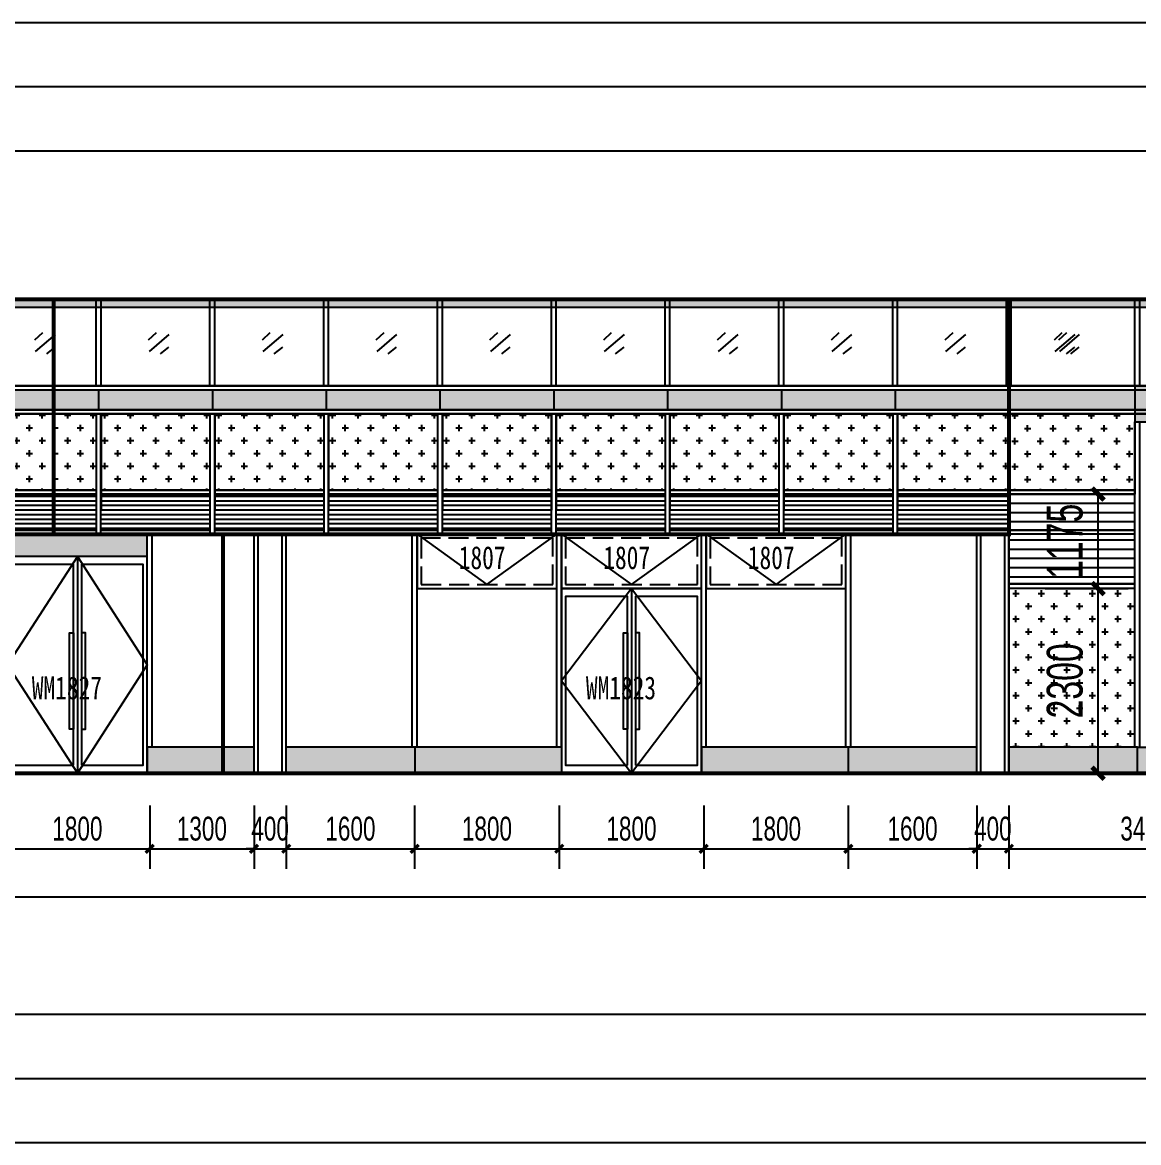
# Model space of a CAD drawing. Extents: x -483182 to 812890, y -390528 to -214858.
# Drawn here: x -304473 to -290573, y -338442 to -324492 of the extents above; entities that cross this region are included whole.
import ezdxf

# ---------------------------------------------------------------- set-up
doc = ezdxf.new("R2010")
doc.units = 0
doc.header["$LTSCALE"] = 1000
doc.header["$MEASUREMENT"] = 0
doc.linetypes.add('DASH', pattern=[0.35, 0.25, -0.1])
for name, color, linetype in [('01-标注_尺寸', 124, 'Continuous'), ('05-填充_156', 156, 'Continuous'), ('05-填充_168', 168, 'Continuous'), ('05-填充_18', 18, 'Continuous'), ('A-0-图名图例', 2, 'Continuous'), ('A-C_窗', 140, 'Continuous'), ('A-C_门', 150, 'Continuous'), ('A-E_栏杆', 232, 'Continuous'), ('D-铝板', 181, 'Continuous'), ('E-立面轮廓', 241, 'Continuous'), ('外墙百叶', 162, 'Continuous')]:
    doc.layers.add(name, color=color, linetype=linetype)
doc.layers.add('04-不打印_辅助线', color=165, linetype='Continuous', plot=False)
doc.styles.add('_TCH_AXIS', font='STXIHEI_0.TTF', dxfattribs={"width": 0.75})
doc.styles.add('_TCH_DIM_T3', font='ros.shx', dxfattribs={"width": 0.705882, "bigfont": 'jd.shx'})
doc.styles.get("Standard").update_dxf_attribs({"font": 'STXIHEI_0.TTF', "width": 0.75})
doc.dimstyles.new('_TCH_ARCH&&100', dxfattribs={"dimtxt": 297.5, "dimasz": 100, "dimexe": 250, "dimexo": 300, "dimgap": 100, "dimtad": 1, "dimdec": 0, "dimzin": 0, "dimdsep": 46, "dimtxsty": '_TCH_DIM_T3', "dimblk": 'ARCHTICK', "dimcen": 0.09, "dimclrt": 7, "dimazin": 2, "dimtfac": 1, "dimtdec": 0, "dimtix": 1, "dimtmove": 2, "dimatfit": 3, "dimfxl": 0, "dimtolj": 1, "dimtzin": 0, "dimarcsym": 0})
doc.dimstyles.new('_TCH_ARCH&&150', dxfattribs={"dimtxt": 446.25, "dimasz": 150, "dimexe": 375, "dimexo": 450, "dimgap": 189.375, "dimtad": 1, "dimdec": 0, "dimzin": 0, "dimdsep": 46, "dimtxsty": '_TCH_DIM_T3', "dimblk": 'ARCHTICK', "dimcen": 0.09, "dimclrt": 7, "dimazin": 2, "dimtfac": 1, "dimtdec": 0, "dimtix": 1, "dimtmove": 2, "dimatfit": 3, "dimfxl": 0, "dimtolj": 1, "dimtzin": 0, "dimarcsym": 0})
pattern_1 = [(0, (-282688, 316229.43), (0, 114.3), [])]

# ---------------------------------------------------------------- blocks, each defined once
blk = doc.blocks.new('wm1827')
for points in [[(-1735, 0), (5, 0), (5, 2700), (-1735, 2700)], [(-915, 100), (-915, 2600), (-1685, 2600), (-1685, 100)], [(-815, 100), (-45, 100), (-45, 2600), (-815, 2600)], [(-915, 550), (-965, 550), (-965, 1750), (-915, 1750)], [(-815, 550), (-765, 550), (-765, 1750), (-815, 1750)]]:
    blk.add_lwpolyline(points, close=True)
for points in [[(-865, 2700), (-1735, 1350), (-865, 0)], [(-865, 2700), (-865, 0)], [(-865, 2700), (5, 1350), (-865, 0)]]:
    blk.add_lwpolyline(points)
at = {"layer": '04-不打印_辅助线', "style": '_TCH_AXIS', "width": 0.75}
blk.add_text('WM1827', height=285.4, dxfattribs=at).set_placement((-1433, 920))
blk = doc.blocks.new('65s6dfd8')
at = {"layer": '05-填充_156'}
h = blk.add_hatch(dxfattribs=at)
h.set_pattern_fill('CROSS', color=136, scale=100)
h.set_pattern_definition([(0, (-31283, 313554.43), (158.75, 158.75), [79.375, -238.125]), (90, (-31243.32, 313514.74), (-158.75, 158.75), [79.375, -238.125])])
h.paths.add_polyline_path([(0, 1500), (1704, 1500), (1704, 550), (0, 550)])
h = blk.add_hatch(dxfattribs=at)
h.set_pattern_fill('CROSS', color=136, scale=100)
h.set_pattern_definition([(0, (-29549, 313554.43), (158.75, 158.75), [79.375, -238.125]), (90, (-29509.32, 313514.74), (-158.75, 158.75), [79.375, -238.125])])
h.paths.add_polyline_path([(1764, 1500), (3438, 1500), (3438, 550), (1764, 550)])
h = blk.add_hatch(dxfattribs=at)
h.set_pattern_fill('CROSS', color=136, scale=100)
h.set_pattern_definition([(0, (-27815, 313554.43), (158.75, 158.75), [79.375, -238.125]), (90, (-27775.32, 313514.74), (-158.75, 158.75), [79.375, -238.125])])
h.paths.add_polyline_path([(3498, 1500), (5172, 1500), (5172, 550), (3498, 550)])
h = blk.add_hatch(dxfattribs=at)
h.set_pattern_fill('CROSS', color=136, scale=100)
h.set_pattern_definition([(0, (-26453.65, 313554.43), (158.75, 158.75), [79.375, -238.125]), (90, (-26413.96, 313514.74), (-158.75, 158.75), [79.375, -238.125])])
h.paths.add_polyline_path([(5232, 1500), (6533, 1500), (6533, 550), (5232, 550)])
h = blk.add_hatch(dxfattribs=at)
h.set_pattern_fill('CROSS', color=136, scale=100)
h.set_pattern_definition([(0, (-25036.65, 313554.43), (158.75, 158.75), [79.375, -238.125]), (90, (-24996.96, 313514.74), (-158.75, 158.75), [79.375, -238.125])])
h.paths.add_polyline_path([(6593, 1500), (7950, 1500), (7950, 550), (6593, 550)])
h = blk.add_hatch(dxfattribs=at)
h.set_pattern_fill('CROSS', color=136, scale=100)
h.set_pattern_definition([(0, (-23619.65, 313554.43), (158.75, 158.75), [79.375, -238.125]), (90, (-23579.96, 313514.74), (-158.75, 158.75), [79.375, -238.125])])
h.paths.add_polyline_path([(8010, 1500), (9367, 1500), (9367, 550), (8010, 550)])
h = blk.add_hatch(dxfattribs=at)
h.set_pattern_fill('CROSS', color=136, scale=100)
h.set_pattern_definition([(0, (-22202.65, 313554.43), (158.75, 158.75), [79.375, -238.125]), (90, (-22162.96, 313514.74), (-158.75, 158.75), [79.375, -238.125])])
h.paths.add_polyline_path([(9427, 1500), (10784, 1500), (10784, 550), (9427, 550)])
h = blk.add_hatch(dxfattribs=at)
h.set_pattern_fill('CROSS', color=136, scale=100)
h.set_pattern_definition([(0, (-20785.65, 313554.43), (158.75, 158.75), [79.375, -238.125]), (90, (-20745.96, 313514.74), (-158.75, 158.75), [79.375, -238.125])])
h.paths.add_polyline_path([(10844, 1500), (12201, 1500), (12201, 550), (10844, 550)])
h = blk.add_hatch(dxfattribs=at)
h.set_pattern_fill('CROSS', color=136, scale=100)
h.set_pattern_definition([(0, (-19368.65, 313554.43), (158.75, 158.75), [79.375, -238.125]), (90, (-19328.96, 313514.74), (-158.75, 158.75), [79.375, -238.125])])
h.paths.add_polyline_path([(12261, 1500), (13618, 1500), (13618, 550), (12261, 550)])
h = blk.add_hatch(dxfattribs=at)
h.set_pattern_fill('CROSS', color=136, scale=100)
h.set_pattern_definition([(0, (-17951.65, 313554.43), (158.75, 158.75), [79.375, -238.125]), (90, (-17911.96, 313514.74), (-158.75, 158.75), [79.375, -238.125])])
h.paths.add_polyline_path([(13678, 1500), (15035, 1500), (15035, 550), (13678, 550)])
h = blk.add_hatch(dxfattribs=at)
h.set_pattern_fill('CROSS', color=136, scale=100)
h.set_pattern_definition([(0, (-16534.65, 313554.43), (158.75, 158.75), [79.375, -238.125]), (90, (-16494.96, 313514.74), (-158.75, 158.75), [79.375, -238.125])])
h.paths.add_polyline_path([(15095, 1500), (16452, 1500), (16452, 550), (15095, 550)])
h = blk.add_hatch(dxfattribs=at)
h.set_pattern_fill('CROSS', color=136, scale=100)
h.set_pattern_definition([(0, (-15087.65, 313554.43), (158.75, 158.75), [79.375, -238.125]), (90, (-15047.96, 313514.74), (-158.75, 158.75), [79.375, -238.125])])
h.paths.add_polyline_path([(16512, 1500), (17899, 1500), (17899, 550), (16512, 550)])
h = blk.add_hatch(dxfattribs=at)
h.set_pattern_fill('LINE', color=256, scale=60)
h.set_pattern_definition([(0, (1220, 50), (0, 57.15), [])])
h.paths.add_polyline_path([(0, 500), (1704, 500), (1704, 50), (0, 50)])
h = blk.add_hatch(dxfattribs=at)
h.set_pattern_fill('LINE', color=256, scale=60)
h.set_pattern_definition([(0, (2954, 50), (0, 57.15), [])])
h.paths.add_polyline_path([(1764, 500), (3438, 500), (3438, 50), (1764, 50)])
h = blk.add_hatch(dxfattribs=at)
h.set_pattern_fill('LINE', color=256, scale=60)
h.set_pattern_definition([(0, (4688, 50), (0, 57.15), [])])
h.paths.add_polyline_path([(3498, 500), (5172, 500), (5172, 50), (3498, 50)])
h = blk.add_hatch(dxfattribs=at)
h.set_pattern_fill('LINE', color=256, scale=60)
h.set_pattern_definition([(0, (6049.354, 50), (0, 57.15), [])])
h.paths.add_polyline_path([(5232, 500), (6533, 500), (6533, 50), (5232, 50)])
h = blk.add_hatch(dxfattribs=at)
h.set_pattern_fill('LINE', color=256, scale=60)
h.set_pattern_definition([(0, (7466.354, 50), (0, 57.15), [])])
h.paths.add_polyline_path([(6593, 500), (7950, 500), (7950, 50), (6593, 50)])
h = blk.add_hatch(dxfattribs=at)
h.set_pattern_fill('LINE', color=256, scale=60)
h.set_pattern_definition([(0, (8883.354, 50), (0, 57.15), [])])
h.paths.add_polyline_path([(8010, 500), (9367, 500), (9367, 50), (8010, 50)])
h = blk.add_hatch(dxfattribs=at)
h.set_pattern_fill('LINE', color=256, scale=60)
h.set_pattern_definition([(0, (10300.354, 50), (0, 57.15), [])])
h.paths.add_polyline_path([(9427, 500), (10784, 500), (10784, 50), (9427, 50)])
h = blk.add_hatch(dxfattribs=at)
h.set_pattern_fill('LINE', color=256, scale=60)
h.set_pattern_definition([(0, (11717.354, 50), (0, 57.15), [])])
h.paths.add_polyline_path([(10844, 500), (12201, 500), (12201, 50), (10844, 50)])
h = blk.add_hatch(dxfattribs=at)
h.set_pattern_fill('LINE', color=256, scale=60)
h.set_pattern_definition([(0, (13134.354, 50), (0, 57.15), [])])
h.paths.add_polyline_path([(12261, 500), (13618, 500), (13618, 50), (12261, 50)])
h = blk.add_hatch(dxfattribs=at)
h.set_pattern_fill('LINE', color=256, scale=60)
h.set_pattern_definition([(0, (14551.354, 50), (0, 57.15), [])])
h.paths.add_polyline_path([(13678, 500), (15035, 500), (15035, 50), (13678, 50)])
h = blk.add_hatch(dxfattribs=at)
h.set_pattern_fill('LINE', color=256, scale=60)
h.set_pattern_definition([(0, (15968.354, 50), (0, 57.15), [])])
h.paths.add_polyline_path([(15095, 500), (16452, 500), (16452, 50), (15095, 50)])
h = blk.add_hatch(dxfattribs=at)
h.set_pattern_fill('LINE', color=256, scale=60)
h.set_pattern_definition([(0, (17415.354, 50), (0, 57.15), [])])
h.paths.add_polyline_path([(16512, 500), (17899, 500), (17899, 50), (16512, 50)])
for points in [[(0, 1500), (1704, 1500), (1704, 550), (0, 550)], [(1764, 1500), (3438, 1500), (3438, 550), (1764, 550)], [(3498, 1500), (5172, 1500), (5172, 550), (3498, 550)], [(5232, 1500), (6533, 1500), (6533, 550), (5232, 550)], [(6593, 1500), (7950, 1500), (7950, 550), (6593, 550)], [(8010, 1500), (9367, 1500), (9367, 550), (8010, 550)], [(9427, 1500), (10784, 1500), (10784, 550), (9427, 550)], [(10844, 1500), (12201, 1500), (12201, 550), (10844, 550)], [(12261, 1500), (13618, 1500), (13618, 550), (12261, 550)], [(13678, 1500), (15035, 1500), (15035, 550), (13678, 550)], [(15095, 1500), (16452, 1500), (16452, 550), (15095, 550)], [(16512, 1500), (17899, 1500), (17899, 550), (16512, 550)], [(1704, 500), (0, 500), (0, 550), (1704, 550)], [(0, 500), (1704, 500), (1704, 50), (0, 50)], [(3438, 500), (1764, 500), (1764, 550), (3438, 550)], [(1764, 500), (3438, 500), (3438, 50), (1764, 50)], [(5172, 500), (3498, 500), (3498, 550), (5172, 550)], [(3498, 500), (5172, 500), (5172, 50), (3498, 50)], [(6533, 500), (5232, 500), (5232, 550), (6533, 550)], [(5232, 500), (6533, 500), (6533, 50), (5232, 50)], [(7950, 500), (6593, 500), (6593, 550), (7950, 550)], [(6593, 500), (7950, 500), (7950, 50), (6593, 50)], [(9367, 500), (8010, 500), (8010, 550), (9367, 550)], [(8010, 500), (9367, 500), (9367, 50), (8010, 50)], [(10784, 500), (9427, 500), (9427, 550), (10784, 550)], [(9427, 500), (10784, 500), (10784, 50), (9427, 50)], [(12201, 500), (10844, 500), (10844, 550), (12201, 550)], [(10844, 500), (12201, 500), (12201, 50), (10844, 50)], [(13618, 500), (12261, 500), (12261, 550), (13618, 550)], [(12261, 500), (13618, 500), (13618, 50), (12261, 50)], [(15035, 500), (13678, 500), (13678, 550), (15035, 550)], [(13678, 500), (15035, 500), (15035, 50), (13678, 50)], [(16452, 500), (15095, 500), (15095, 550), (16452, 550)], [(15095, 500), (16452, 500), (16452, 50), (15095, 50)], [(17899, 500), (16512, 500), (16512, 550), (17899, 550)], [(16512, 500), (17899, 500), (17899, 50), (16512, 50)], [(1704, 0), (0, 0), (0, 50), (1704, 50)], [(3438, 0), (1764, 0), (1764, 50), (3438, 50)], [(5172, 0), (3498, 0), (3498, 50), (5172, 50)], [(6533, 0), (5232, 0), (5232, 50), (6533, 50)], [(7950, 0), (6593, 0), (6593, 50), (7950, 50)], [(9367, 0), (8010, 0), (8010, 50), (9367, 50)], [(10784, 0), (9427, 0), (9427, 50), (10784, 50)], [(12201, 0), (10844, 0), (10844, 50), (12201, 50)], [(13618, 0), (12261, 0), (12261, 50), (13618, 50)], [(15035, 0), (13678, 0), (13678, 50), (15035, 50)], [(16452, 0), (15095, 0), (15095, 50), (16452, 50)], [(17899, 0), (16512, 0), (16512, 50), (17899, 50)]]:
    blk.add_lwpolyline(points, close=True)
for points in [[(0, 550), (1704, 550)], [(0, 500), (1704, 500)], [(1764, 550), (3438, 550)], [(1764, 500), (3438, 500)], [(3498, 550), (5172, 550)], [(3498, 500), (5172, 500)], [(5232, 550), (6533, 550)], [(5232, 500), (6533, 500)], [(6593, 550), (7950, 550)], [(6593, 500), (7950, 500)], [(8010, 550), (9367, 550)], [(8010, 500), (9367, 500)], [(9427, 550), (10784, 550)], [(9427, 500), (10784, 500)], [(10844, 550), (12201, 550)], [(10844, 500), (12201, 500)], [(12261, 550), (13618, 550)], [(12261, 500), (13618, 500)], [(13678, 550), (15035, 550)], [(13678, 500), (15035, 500)], [(15095, 550), (16452, 550)], [(15095, 500), (16452, 500)], [(16512, 550), (17899, 550)], [(16512, 500), (17899, 500)]]:
    blk.add_lwpolyline(points)
blk = doc.blocks.new('*U139')
at = {"layer": '05-填充_168'}
h = blk.add_hatch(color=256, dxfattribs=at)
h.dxf.hatch_style = 1
h.paths.add_polyline_path([(0, 300), (8600, 300), (8600, 50), (0, 50)])
for points in [[(0, 350), (8600, 350)], [(0, 300), (8600, 300)], [(0, 50), (8600, 50)], [(0, 0), (8600, 0)]]:
    blk.add_lwpolyline(points)
for points in [[(0, 300), (8600, 300), (8600, 350), (0, 350)], [(0, 300), (8600, 300), (8600, 50), (0, 50)], [(8600, 0), (0, 0), (0, 50), (8600, 50)]]:
    blk.add_lwpolyline(points, close=True)
blk = doc.blocks.new('jtrsytrs')
at = {"layer": 'A-E_栏杆'}
for points in [[(861, -416), (763, -507)], [(1020, -435), (773, -648)], [(1016, -596), (911, -679)]]:
    blk.add_lwpolyline(points, dxfattribs=at)
blk = doc.blocks.new('*U165')
at = {"layer": 'A-C_窗'}
blk.add_blockref('jtrsytrs', (-907, 533), dxfattribs=at)
blk = doc.blocks.new('*U164')
at = {"layer": 'A-E_栏杆'}
for p, q in [((-30, -537.5), (-30, 537.5)), ((30, -537.5), (30, 537.5))]:
    blk.add_line(p, q, dxfattribs=at)
blk = doc.blocks.new('A$C58EF75E210')
at = {"layer": '05-填充_18'}
h = blk.add_hatch(color=256, dxfattribs=at)
h.dxf.hatch_style = 1
h.paths.add_polyline_path([(0, -100), (5460, -100), (5460, 350), (0, 350)])
blk.add_lwpolyline([(0, -100), (5460, -100), (5460, 350), (0, 350)], close=True)
blk = doc.blocks.new('ccc')
at = {"layer": 'A-C_窗'}
for points in [[(1600, 325), (0, 325), (0, 0), (1600, 0)], [(1600, 325), (3370, 325), (3370, 0), (1600, 0)]]:
    blk.add_lwpolyline(points, close=True, dxfattribs=at)
blk = doc.blocks.new('kiufyujytd')
at = {"layer": '05-填充_156'}
h = blk.add_hatch(dxfattribs=at)
h.set_pattern_fill('CROSS', color=136, scale=100)
h.set_pattern_definition([(0, (-40217, 315929.43), (158.75, 158.75), [79.375, -238.125]), (90, (-40177.32, 315889.74), (-158.75, 158.75), [79.375, -238.125])])
h.paths.add_polyline_path([(-8800, 4175), (-7230, 4175), (-7230, 3225), (-8800, 3225)])
h = blk.add_hatch(dxfattribs=at)
h.set_pattern_fill('CROSS', color=136, scale=100)
h.set_pattern_definition([(0, (-247690.5, 385628.43), (158.75, 158.75), [79.375, -238.125]), (90, (-247650.81, 385588.74), (-158.75, 158.75), [79.375, -238.125])])
h.paths.add_polyline_path([(-7230, 2000), (-8800, 2000), (-8800, 25), (-7230, 25)])
at = {"layer": '05-填充_168'}
h = blk.add_hatch(color=256, dxfattribs=at)
h.dxf.hatch_style = 1
h.paths.add_polyline_path([(57630, -300), (60008, -300), (60008, 25), (57630, 25)])
h.paths.add_polyline_path([(54200, 25), (55770, 25), (55770, -300), (54200, -300)])
h.paths.add_polyline_path([(45200, -300), (53800, -300), (53800, 25), (45200, 25)])
h.paths.add_polyline_path([(43230, -300), (44800, -300), (44800, 25), (43230, 25)])
h.paths.add_polyline_path([(36200, 25), (37770, 25), (37770, -300), (36200, -300)])
h.paths.add_polyline_path([(27200, -300), (35800, -300), (35800, 25), (27200, 25)])
h.paths.add_polyline_path([(23430, -300), (26800, -300), (26800, 25), (23430, 25)])
h.paths.add_polyline_path([(18200, -300), (21570, -300), (21570, 25), (18200, 25)])
h.paths.add_polyline_path([(14430, -300), (17800, -300), (17800, 25), (14430, 25)])
h.paths.add_polyline_path([(9200, -300), (12570, -300), (12570, 25), (9200, 25)])
h.paths.add_polyline_path([(200, -300), (8800, -300), (8800, 25), (200, 25)])
h.paths.add_polyline_path([(-3570, -300), (-200, -300), (-200, 25), (-3570, 25)])
h.paths.add_polyline_path([(-5430, -300), (-8800, -300), (-8800, 25), (-5430, 25)])
at = {"layer": '外墙百叶'}
h = blk.add_hatch(dxfattribs=at)
h.set_pattern_fill('LINE', color=256, scale=120)
h.set_pattern_definition(pattern_1)
h.paths.add_polyline_path([(-8800, 2725), (-7230, 2725), (-7230, 3175), (-8800, 3175)])
h = blk.add_hatch(dxfattribs=at)
h.set_pattern_fill('LINE', color=256, scale=120)
h.set_pattern_definition(pattern_1)
h.paths.add_polyline_path([(-8800, 2060), (-7230, 2060), (-7230, 2675), (-8800, 2675)])
for points in [[(-8800, 4175), (-7230, 4175), (-7230, 3225), (-8800, 3225)], [(-7230, 3175), (-8800, 3175), (-8800, 3225), (-7230, 3225)]]:
    blk.add_lwpolyline(points, close=True)
for points in [[(-8800, 3225), (-7230, 3225)], [(-8800, 3175), (-7230, 3175)]]:
    blk.add_lwpolyline(points)
at = {"layer": 'A-C_窗'}
for p, q in [((-8800, 4525), (-8800, 5600)), ((-7230, 25), (-7230, 4075)), ((-7170, 25), (-7170, 4075)), ((-7230, 2725), (-8800, 2725)), ((-7230, 2675), (-8800, 2675)), ((-7230, 2060), (-8800, 2060)), ((-7230, 2000), (-8800, 2000))]:
    blk.add_line(p, q, dxfattribs=at)
blk.add_lwpolyline([(-1120, 5600), (-8800, 5600), (-8800, -300), (44970, -300)], dxfattribs=at)
at = {"layer": '外墙百叶'}
for points in [[(-8800, 2725), (-7230, 2725), (-7230, 3175), (-8800, 3175)], [(-8800, 2060), (-7230, 2060), (-7230, 2675), (-8800, 2675)]]:
    blk.add_lwpolyline(points, close=True, dxfattribs=at)
blk.add_blockref('ccc', (-8800, -300))
at = {"layer": 'A-C_窗'}
blk.add_blockref('*U139', (-8800, 4175), dxfattribs=at)
at = {"layer": 'A-E_栏杆', "color": 0, "linetype": 'ByBlock', "lineweight": -2, "transparency": 16777216}
for name, p in [('*U164', (-7200, 5062)), ('*U165', (-8093, 5067))]:
    blk.add_blockref(name, p, dxfattribs=at)
at = {"layer": 'D-铝板'}
blk.add_blockref('A$C58EF75E210', (-7230, 4175), dxfattribs=at)
blk = doc.blocks.new('*U177')
at = {"layer": '05-填充_168'}
h = blk.add_hatch(color=256, dxfattribs=at)
h.dxf.hatch_style = 1
h.paths.add_polyline_path([(0, 300), (17899, 300), (17899, 50), (0, 50)])
for points in [[(0, 350), (17899, 350)], [(0, 300), (17899, 300)], [(0, 50), (17899, 50)], [(0, 0), (17899, 0)]]:
    blk.add_lwpolyline(points)
for points in [[(0, 300), (17899, 300), (17899, 350), (0, 350)], [(0, 300), (17899, 300), (17899, 50), (0, 50)], [(17899, 0), (0, 0), (0, 50), (17899, 50)]]:
    blk.add_lwpolyline(points, close=True)
blk = doc.blocks.new('*U604')
at = {"layer": 'A-E_栏杆'}
for p, q in [((-30, -537.5), (-30, 537.5)), ((30, -537.5), (30, 537.5))]:
    blk.add_line(p, q, dxfattribs=at)
blk = doc.blocks.new('*U605')
at = {"layer": 'A-E_栏杆', "color": 0, "linetype": 'ByBlock', "lineweight": -2, "transparency": 16777216}
for p in [(0, 0), (1417, 0), (2834, 0), (4251, 0), (5668, 0), (7085, 0), (8502, 0), (9919, 0), (11336, 0)]:
    blk.add_blockref('*U604', p, dxfattribs=at)
blk = doc.blocks.new('*U606')
at = {"layer": 'A-C_窗'}
blk.add_blockref('jtrsytrs', (-907, 533), dxfattribs=at)
blk = doc.blocks.new('*U607')
at = {"layer": 'A-E_栏杆', "color": 0, "linetype": 'ByBlock', "lineweight": -2, "transparency": 16777216}
for p in [(0, 0), (1417, 0), (2834, 0), (4251, 0), (5668, 0), (7085, 0), (8502, 0), (9919, 0), (11336, 0), (12753, 0)]:
    blk.add_blockref('*U606', p, dxfattribs=at)
blk = doc.blocks.new('*U612')
at = {"layer": 'A-C_窗'}
blk.add_line((0, 125), (0, -125), dxfattribs=at)
blk = doc.blocks.new('*U613')
at = {"layer": 'A-C_窗', "color": 0, "linetype": 'ByBlock', "lineweight": -2, "transparency": 16777216}
for p in [(-11336, 0), (-9919, 0), (-8502, 0), (-7085, 0), (-5668, 0), (-4251, 0), (-2834, 0), (-1417, 0), (0, 0)]:
    blk.add_blockref('*U612', p, dxfattribs=at)
blk = doc.blocks.new('*U616')
at = {"layer": 'A-C_窗'}
for p, q in [((-30, 600), (-30, -600)), ((30, 600), (30, -600))]:
    blk.add_line(p, q, dxfattribs=at)
blk = doc.blocks.new('*U617')
at = {"layer": 'A-C_窗', "color": 0, "linetype": 'ByBlock', "lineweight": -2, "transparency": 16777216}
for p in [(-9919, 0), (-8502, 0), (-7085, 0), (-5668, 0), (-4251, 0), (-2834, 0), (-1417, 0), (0, 0)]:
    blk.add_blockref('*U616', p, dxfattribs=at)
blk = doc.blocks.new('A$C5BC7050D')
for points in [[(-1735, 0), (5, 0), (5, 2300), (-1735, 2300)], [(-915, 100), (-915, 2200), (-1685, 2200), (-1685, 100)], [(-815, 100), (-45, 100), (-45, 2200), (-815, 2200)], [(-915, 550), (-965, 550), (-965, 1750), (-915, 1750)], [(-815, 550), (-765, 550), (-765, 1750), (-815, 1750)]]:
    blk.add_lwpolyline(points, close=True)
for points in [[(-865, 2300), (-1735, 1150), (-865, 0)], [(-865, 2300), (-865, 0)], [(-865, 2300), (5, 1150), (-865, 0)]]:
    blk.add_lwpolyline(points)
at = {"layer": '04-不打印_辅助线', "style": '_TCH_AXIS', "width": 0.75}
blk.add_text('WM1823', height=285.4, dxfattribs=at).set_placement((-1433, 920))
blk = doc.blocks.new('A$C2E0A5E3B')
blk.add_lwpolyline([(-5, 0), (1735, 0), (1735, 675), (-5, 675)], close=True)
for points in [[(-5, 675), (865, 50)], [(865, 50), (1735, 675)]]:
    blk.add_lwpolyline(points)
at = {"linetype": 'DASH'}
blk.add_lwpolyline([(45, 50), (1685, 50), (1685, 625), (45, 625)], close=True, dxfattribs=at)
at = {"layer": '04-不打印_辅助线', "width": 0.75}
blk.add_text('1807', height=285.4, dxfattribs=at).set_placement((514, 242))
blk = doc.blocks.new('*U620')
at = {"layer": 'A-C_窗'}
blk.add_blockref('A$C2E0A5E3B', (-865, -337.5), dxfattribs=at)
blk = doc.blocks.new('*U621')
at = {"layer": 'A-C_窗', "color": 0, "linetype": 'ByBlock', "lineweight": -2, "transparency": 16777216}
for p in [(0, 0), (1800, 0), (3600, 0)]:
    blk.add_blockref('*U620', p, dxfattribs=at)
blk = doc.blocks.new('_ArchTick')
at = {"color": 0, "linetype": 'ByBlock', "const_width": 0.4}
blk.add_lwpolyline([(-0.5, -0.5), (0.5, 0.5)], dxfattribs=at)
blk = doc.blocks.new('*D1415')
at = {"layer": '01-标注_尺寸', "color": 0, "lineweight": -2, "transparency": 16777216}
for p, q in [((-304688, -334246), (-304688, -335033)), ((-302888, -334246), (-302888, -335033)), ((-304688, -334783), (-302888, -334783))]:
    blk.add_line(p, q, dxfattribs=at)
at = {"layer": 'Defpoints', "color": 0, "transparency": 16777216}
for p in [(-304688, -333946), (-302888, -333946), (-302888, -334783)]:
    blk.add_point(p, dxfattribs=at)
at = {"layer": '01-标注_尺寸', "color": 0, "lineweight": -2, "transparency": 16777216, "xscale": 100, "yscale": 100, "zscale": 100, "rotation": 180}
blk.add_blockref('_ArchTick', (-304688, -334783), dxfattribs=at)
at = {"layer": '01-标注_尺寸', "color": 0, "lineweight": -2, "transparency": 16777216, "xscale": 100, "yscale": 100, "zscale": 100}
blk.add_blockref('_ArchTick', (-302888, -334783), dxfattribs=at)
at = {"layer": '01-标注_尺寸', "color": 7, "transparency": 16777216, "insert": (-303788, -334534), "char_height": 297.5, "attachment_point": 5, "style": '_TCH_DIM_T3'}
blk.add_mtext('\\A1;1800', dxfattribs=at)
blk = doc.blocks.new('*D1416')
at = {"layer": '01-标注_尺寸', "color": 0, "lineweight": -2, "transparency": 16777216}
for p, q in [((-302888, -334246), (-302888, -335033)), ((-301588, -334246), (-301588, -335033)), ((-302888, -334783), (-301588, -334783))]:
    blk.add_line(p, q, dxfattribs=at)
at = {"layer": 'Defpoints', "color": 0, "transparency": 16777216}
for p in [(-302888, -333946), (-301588, -333946), (-301588, -334783)]:
    blk.add_point(p, dxfattribs=at)
at = {"layer": '01-标注_尺寸', "color": 0, "lineweight": -2, "transparency": 16777216, "xscale": 100, "yscale": 100, "zscale": 100, "rotation": 180}
blk.add_blockref('_ArchTick', (-302888, -334783), dxfattribs=at)
at = {"layer": '01-标注_尺寸', "color": 0, "lineweight": -2, "transparency": 16777216, "xscale": 100, "yscale": 100, "zscale": 100}
blk.add_blockref('_ArchTick', (-301588, -334783), dxfattribs=at)
at = {"layer": '01-标注_尺寸', "color": 7, "transparency": 16777216, "insert": (-302238, -334534), "char_height": 297.5, "attachment_point": 5, "style": '_TCH_DIM_T3'}
blk.add_mtext('\\A1;1300', dxfattribs=at)
blk = doc.blocks.new('*D1417')
at = {"layer": '01-标注_尺寸', "color": 0, "lineweight": -2, "transparency": 16777216}
for p, q in [((-301588, -334246), (-301588, -335033)), ((-301188, -334246), (-301188, -335033)), ((-301588, -334783), (-301688, -334783)), ((-301588, -334783), (-301188, -334783)), ((-301188, -334783), (-301088, -334783))]:
    blk.add_line(p, q, dxfattribs=at)
at = {"layer": 'Defpoints', "color": 0, "transparency": 16777216}
for p in [(-301588, -333946), (-301188, -333946), (-301188, -334783)]:
    blk.add_point(p, dxfattribs=at)
at = {"layer": '01-标注_尺寸', "color": 0, "lineweight": -2, "transparency": 16777216, "xscale": 100, "yscale": 100, "zscale": 100}
blk.add_blockref('_ArchTick', (-301588, -334783), dxfattribs=at)
at = {"layer": '01-标注_尺寸', "color": 0, "lineweight": -2, "transparency": 16777216, "xscale": 100, "yscale": 100, "zscale": 100, "rotation": 180}
blk.add_blockref('_ArchTick', (-301188, -334783), dxfattribs=at)
at = {"layer": '01-标注_尺寸', "color": 7, "transparency": 16777216, "insert": (-301388, -334534), "char_height": 297.5, "attachment_point": 5, "style": '_TCH_DIM_T3'}
blk.add_mtext('\\A1;400', dxfattribs=at)
blk = doc.blocks.new('*D1418')
at = {"layer": '01-标注_尺寸', "color": 0, "lineweight": -2, "transparency": 16777216}
for p, q in [((-301188, -334246), (-301188, -335033)), ((-299588, -334246), (-299588, -335033)), ((-301188, -334783), (-299588, -334783))]:
    blk.add_line(p, q, dxfattribs=at)
at = {"layer": 'Defpoints', "color": 0, "transparency": 16777216}
for p in [(-301188, -333946), (-299588, -333946), (-299588, -334783)]:
    blk.add_point(p, dxfattribs=at)
at = {"layer": '01-标注_尺寸', "color": 0, "lineweight": -2, "transparency": 16777216, "xscale": 100, "yscale": 100, "zscale": 100, "rotation": 180}
blk.add_blockref('_ArchTick', (-301188, -334783), dxfattribs=at)
at = {"layer": '01-标注_尺寸', "color": 0, "lineweight": -2, "transparency": 16777216, "xscale": 100, "yscale": 100, "zscale": 100}
blk.add_blockref('_ArchTick', (-299588, -334783), dxfattribs=at)
at = {"layer": '01-标注_尺寸', "color": 7, "transparency": 16777216, "insert": (-300388, -334534), "char_height": 297.5, "attachment_point": 5, "style": '_TCH_DIM_T3'}
blk.add_mtext('\\A1;1600', dxfattribs=at)
blk = doc.blocks.new('*D1419')
at = {"layer": '01-标注_尺寸', "color": 0, "lineweight": -2, "transparency": 16777216}
for p, q in [((-299588, -334246), (-299588, -335033)), ((-297788, -334246), (-297788, -335033)), ((-299588, -334783), (-297788, -334783))]:
    blk.add_line(p, q, dxfattribs=at)
at = {"layer": 'Defpoints', "color": 0, "transparency": 16777216}
for p in [(-299588, -333946), (-297788, -333946), (-297788, -334783)]:
    blk.add_point(p, dxfattribs=at)
at = {"layer": '01-标注_尺寸', "color": 0, "lineweight": -2, "transparency": 16777216, "xscale": 100, "yscale": 100, "zscale": 100, "rotation": 180}
blk.add_blockref('_ArchTick', (-299588, -334783), dxfattribs=at)
at = {"layer": '01-标注_尺寸', "color": 0, "lineweight": -2, "transparency": 16777216, "xscale": 100, "yscale": 100, "zscale": 100}
blk.add_blockref('_ArchTick', (-297788, -334783), dxfattribs=at)
at = {"layer": '01-标注_尺寸', "color": 7, "transparency": 16777216, "insert": (-298688, -334534), "char_height": 297.5, "attachment_point": 5, "style": '_TCH_DIM_T3'}
blk.add_mtext('\\A1;1800', dxfattribs=at)
blk = doc.blocks.new('*D1420')
at = {"layer": '01-标注_尺寸', "color": 0, "lineweight": -2, "transparency": 16777216}
for p, q in [((-297788, -334246), (-297788, -335033)), ((-295988, -334246), (-295988, -335033)), ((-297788, -334783), (-295988, -334783))]:
    blk.add_line(p, q, dxfattribs=at)
at = {"layer": 'Defpoints', "color": 0, "transparency": 16777216}
for p in [(-297788, -333946), (-295988, -333946), (-295988, -334783)]:
    blk.add_point(p, dxfattribs=at)
at = {"layer": '01-标注_尺寸', "color": 0, "lineweight": -2, "transparency": 16777216, "xscale": 100, "yscale": 100, "zscale": 100, "rotation": 180}
blk.add_blockref('_ArchTick', (-297788, -334783), dxfattribs=at)
at = {"layer": '01-标注_尺寸', "color": 0, "lineweight": -2, "transparency": 16777216, "xscale": 100, "yscale": 100, "zscale": 100}
blk.add_blockref('_ArchTick', (-295988, -334783), dxfattribs=at)
at = {"layer": '01-标注_尺寸', "color": 7, "transparency": 16777216, "insert": (-296888, -334534), "char_height": 297.5, "attachment_point": 5, "style": '_TCH_DIM_T3'}
blk.add_mtext('\\A1;1800', dxfattribs=at)
blk = doc.blocks.new('*D1421')
at = {"layer": '01-标注_尺寸', "color": 0, "lineweight": -2, "transparency": 16777216}
for p, q in [((-295988, -334246), (-295988, -335033)), ((-294188, -334246), (-294188, -335033)), ((-295988, -334783), (-294188, -334783))]:
    blk.add_line(p, q, dxfattribs=at)
at = {"layer": 'Defpoints', "color": 0, "transparency": 16777216}
for p in [(-295988, -333946), (-294188, -333946), (-294188, -334783)]:
    blk.add_point(p, dxfattribs=at)
at = {"layer": '01-标注_尺寸', "color": 0, "lineweight": -2, "transparency": 16777216, "xscale": 100, "yscale": 100, "zscale": 100, "rotation": 180}
blk.add_blockref('_ArchTick', (-295988, -334783), dxfattribs=at)
at = {"layer": '01-标注_尺寸', "color": 0, "lineweight": -2, "transparency": 16777216, "xscale": 100, "yscale": 100, "zscale": 100}
blk.add_blockref('_ArchTick', (-294188, -334783), dxfattribs=at)
at = {"layer": '01-标注_尺寸', "color": 7, "transparency": 16777216, "insert": (-295088, -334534), "char_height": 297.5, "attachment_point": 5, "style": '_TCH_DIM_T3'}
blk.add_mtext('\\A1;1800', dxfattribs=at)
blk = doc.blocks.new('*D1422')
at = {"layer": '01-标注_尺寸', "color": 0, "lineweight": -2, "transparency": 16777216}
for p, q in [((-294188, -334246), (-294188, -335033)), ((-292588, -334246), (-292588, -335033)), ((-294188, -334783), (-292588, -334783))]:
    blk.add_line(p, q, dxfattribs=at)
at = {"layer": 'Defpoints', "color": 0, "transparency": 16777216}
for p in [(-294188, -333946), (-292588, -333946), (-292588, -334783)]:
    blk.add_point(p, dxfattribs=at)
at = {"layer": '01-标注_尺寸', "color": 0, "lineweight": -2, "transparency": 16777216, "xscale": 100, "yscale": 100, "zscale": 100, "rotation": 180}
blk.add_blockref('_ArchTick', (-294188, -334783), dxfattribs=at)
at = {"layer": '01-标注_尺寸', "color": 0, "lineweight": -2, "transparency": 16777216, "xscale": 100, "yscale": 100, "zscale": 100}
blk.add_blockref('_ArchTick', (-292588, -334783), dxfattribs=at)
at = {"layer": '01-标注_尺寸', "color": 7, "transparency": 16777216, "insert": (-293388, -334534), "char_height": 297.5, "attachment_point": 5, "style": '_TCH_DIM_T3'}
blk.add_mtext('\\A1;1600', dxfattribs=at)
blk = doc.blocks.new('*D1423')
at = {"layer": '01-标注_尺寸', "color": 0, "lineweight": -2, "transparency": 16777216}
for p, q in [((-292588, -334246), (-292588, -335033)), ((-292188, -334246), (-292188, -335033)), ((-292588, -334783), (-292688, -334783)), ((-292588, -334783), (-292188, -334783)), ((-292188, -334783), (-292088, -334783))]:
    blk.add_line(p, q, dxfattribs=at)
at = {"layer": 'Defpoints', "color": 0, "transparency": 16777216}
for p in [(-292588, -333946), (-292188, -333946), (-292188, -334783)]:
    blk.add_point(p, dxfattribs=at)
at = {"layer": '01-标注_尺寸', "color": 0, "lineweight": -2, "transparency": 16777216, "xscale": 100, "yscale": 100, "zscale": 100}
blk.add_blockref('_ArchTick', (-292588, -334783), dxfattribs=at)
at = {"layer": '01-标注_尺寸', "color": 0, "lineweight": -2, "transparency": 16777216, "xscale": 100, "yscale": 100, "zscale": 100, "rotation": 180}
blk.add_blockref('_ArchTick', (-292188, -334783), dxfattribs=at)
at = {"layer": '01-标注_尺寸', "color": 7, "transparency": 16777216, "insert": (-292388, -334534), "char_height": 297.5, "attachment_point": 5, "style": '_TCH_DIM_T3'}
blk.add_mtext('\\A1;400', dxfattribs=at)
blk = doc.blocks.new('*D1424')
at = {"layer": '01-标注_尺寸', "color": 0, "lineweight": -2, "transparency": 16777216}
for p, q in [((-292188, -334246), (-292188, -335033)), ((-288788, -334246), (-288788, -335033)), ((-292188, -334783), (-288788, -334783))]:
    blk.add_line(p, q, dxfattribs=at)
at = {"layer": 'Defpoints', "color": 0, "transparency": 16777216}
for p in [(-292188, -333946), (-288788, -333946), (-288788, -334783)]:
    blk.add_point(p, dxfattribs=at)
at = {"layer": '01-标注_尺寸', "color": 0, "lineweight": -2, "transparency": 16777216, "xscale": 100, "yscale": 100, "zscale": 100, "rotation": 180}
blk.add_blockref('_ArchTick', (-292188, -334783), dxfattribs=at)
at = {"layer": '01-标注_尺寸', "color": 0, "lineweight": -2, "transparency": 16777216, "xscale": 100, "yscale": 100, "zscale": 100}
blk.add_blockref('_ArchTick', (-288788, -334783), dxfattribs=at)
at = {"layer": '01-标注_尺寸', "color": 7, "transparency": 16777216, "insert": (-290488, -334534), "char_height": 297.5, "attachment_point": 5, "style": '_TCH_DIM_T3'}
blk.add_mtext('\\A1;3400', dxfattribs=at)
blk = doc.blocks.new('*D1469')
at = {"layer": '01-标注_尺寸', "color": 0, "lineweight": -2, "transparency": 16777216}
for p, q in [((-307619, -334846), (-307619, -335633)), ((-223380, -334846), (-223380, -335633)), ((-307619, -335383), (-223380, -335383))]:
    blk.add_line(p, q, dxfattribs=at)
at = {"layer": 'Defpoints', "color": 0, "transparency": 16777216}
for p in [(-307619, -334546), (-223380, -334546), (-223380, -335383)]:
    blk.add_point(p, dxfattribs=at)
at = {"layer": '01-标注_尺寸', "color": 0, "lineweight": -2, "transparency": 16777216, "xscale": 100, "yscale": 100, "zscale": 100, "rotation": 180}
blk.add_blockref('_ArchTick', (-307619, -335383), dxfattribs=at)
at = {"layer": '01-标注_尺寸', "color": 0, "lineweight": -2, "transparency": 16777216, "xscale": 100, "yscale": 100, "zscale": 100}
blk.add_blockref('_ArchTick', (-223380, -335383), dxfattribs=at)
at = {"layer": '01-标注_尺寸', "color": 7, "transparency": 16777216, "insert": (-265500, -335134), "char_height": 297.5, "attachment_point": 5, "style": '_TCH_DIM_T3'}
blk.add_mtext('\\A1;84239', dxfattribs=at)
blk = doc.blocks.new('*D2218')
at = {"layer": '01-标注_尺寸', "color": 0, "lineweight": -2, "transparency": 16777216}
for p, q in [((-291738, -330367), (-290702, -330367)), ((-291077, -331542), (-291077, -330367)), ((-291738, -331542), (-290702, -331542))]:
    blk.add_line(p, q, dxfattribs=at)
at = {"layer": 'Defpoints', "color": 0, "transparency": 16777216}
for p in [(-292188, -330367), (-291077, -330367), (-292188, -331542)]:
    blk.add_point(p, dxfattribs=at)
at = {"layer": '01-标注_尺寸', "color": 0, "lineweight": -2, "transparency": 16777216, "xscale": 150, "yscale": 150, "zscale": 150}
for p, rotation in [((-291077, -330367), 90), ((-291077, -331542), 270)]:
    blk.add_blockref('_ArchTick', p, dxfattribs=dict(at, rotation=rotation))
at = {"layer": '01-标注_尺寸', "color": 7, "transparency": 16777216, "insert": (-291490, -330954), "char_height": 446.2, "attachment_point": 5, "rotation": 90, "style": '_TCH_DIM_T3'}
blk.add_mtext('\\A1;1175', dxfattribs=at)
blk = doc.blocks.new('*D2219')
at = {"layer": '01-标注_尺寸', "color": 0, "lineweight": -2, "transparency": 16777216}
for p, q in [((-291738, -331542), (-290702, -331542)), ((-291077, -333842), (-291077, -331542)), ((-291738, -333842), (-290702, -333842))]:
    blk.add_line(p, q, dxfattribs=at)
at = {"layer": 'Defpoints', "color": 0, "transparency": 16777216}
for p in [(-292188, -331542), (-291077, -331542), (-292188, -333842)]:
    blk.add_point(p, dxfattribs=at)
at = {"layer": '01-标注_尺寸', "color": 0, "lineweight": -2, "transparency": 16777216, "xscale": 150, "yscale": 150, "zscale": 150}
for p, rotation in [((-291077, -331542), 90), ((-291077, -333842), 270)]:
    blk.add_blockref('_ArchTick', p, dxfattribs=dict(at, rotation=rotation))
at = {"layer": '01-标注_尺寸', "color": 7, "transparency": 16777216, "insert": (-291490, -332692), "char_height": 446.2, "attachment_point": 5, "rotation": 90, "style": '_TCH_DIM_T3'}
blk.add_mtext('\\A1;2300', dxfattribs=at)

msp = doc.modelspace()

# ---------------------------------------------------------------- hatches: boundary and pattern name
at = {"layer": '05-填充_168'}
h = msp.add_hatch(color=256, dxfattribs=at)
h.dxf.hatch_style = 1
h.paths.add_polyline_path([(-306457.8, -333516.9), (-307618.8, -333516.9), (-307618.8, -333841.9), (-306457.8, -333841.9)])
h.paths.add_polyline_path([(-301587.8, -333516.9), (-302917.8, -333516.9), (-302917.8, -333841.9), (-301587.8, -333841.9)])
h.paths.add_polyline_path([(-299587.8, -333516.9), (-301187.8, -333516.9), (-301187.8, -333841.9), (-299587.8, -333841.9)])
h.paths.add_polyline_path([(-297757.8, -333516.9), (-299587.8, -333516.9), (-299587.8, -333841.9), (-297757.8, -333841.9)])
h.paths.add_polyline_path([(-294187.8, -333516.9), (-296017.8, -333516.9), (-296017.8, -333841.9), (-294187.8, -333841.9)])
h.paths.add_polyline_path([(-292587.8, -333516.9), (-294187.8, -333516.9), (-294187.8, -333841.9), (-292587.8, -333841.9)])
at = {"layer": '05-填充_18'}
h = msp.add_hatch(color=256, dxfattribs=at)
h.dxf.hatch_style = 1
h.paths.add_polyline_path([(-310087.2, -327941.9), (-284507.8, -327941.9), (-284507.8, -328041.9), (-310087.2, -328041.9)])
h = msp.add_hatch(color=256, dxfattribs=at)
h.dxf.hatch_style = 1
h.paths.add_polyline_path([(-304657.8, -331141.9), (-302917.8, -331141.9), (-302917.8, -330866.9), (-304657.8, -330866.9)])
h.paths.add_polyline_path([(-306457.8, -331141.9), (-304717.8, -331141.9), (-304717.8, -330866.9), (-306457.8, -330866.9)])

# ---------------------------------------------------------------- linework, layer by layer
at = {"layer": 'A-0-图名图例'}
for p, q in [((-312480, -324491.9), (-217380, -324491.9)), ((-312480, -325291.9), (-217380, -325291.9)), ((-312480, -326091.9), (-217380, -326091.9)), ((-312480, -336841.9), (-217380, -336841.9)), ((-312480, -337641.9), (-217380, -337641.9)), ((-312480, -338441.9), (-217380, -338441.9))]:
    msp.add_line(p, q, dxfattribs=at)
at = {"layer": 'A-C_窗'}
for p, q in [((-304084.3, -329316.9), (-304084.3, -329066.9)), ((-302917.8, -333516.9), (-302917.8, -330866.9)), ((-302857.8, -333516.9), (-302857.8, -330866.9)), ((-299617.8, -333516.9), (-299617.8, -330866.9)), ((-299557.8, -333516.9), (-299557.8, -330866.9)), ((-297817.8, -333516.9), (-297817.8, -330866.9)), ((-297757.8, -333516.9), (-297757.8, -330866.9)), ((-296017.8, -333516.9), (-296017.8, -330866.9)), ((-295957.8, -333516.9), (-295957.8, -330866.9)), ((-294217.8, -333516.9), (-294217.8, -330866.9)), ((-294157.8, -333516.9), (-294157.8, -330866.9)), ((-301587.8, -333516.9), (-302917.8, -333516.9)), ((-302917.8, -333516.9), (-302917.8, -333841.9)), ((-297757.8, -333516.9), (-301187.8, -333516.9)), ((-299587.8, -333516.9), (-299587.8, -333841.9)), ((-297757.8, -333516.9), (-297757.8, -333841.9)), ((-292587.8, -333516.9), (-296017.8, -333516.9)), ((-296017.8, -333516.9), (-296017.8, -333841.9)), ((-307618.8, -333841.9), (-223380, -333841.9))]:
    msp.add_line(p, q, dxfattribs=at)
msp.add_lwpolyline([(-294187.8, -333516.9), (-294187.8, -333841.9)], dxfattribs=at)
at = {"layer": 'A-E_栏杆'}
msp.add_lwpolyline([(-310087.2, -327941.9), (-284507.8, -327941.9), (-284507.8, -328041.9), (-310087.2, -328041.9)], close=True, dxfattribs=at)
at = {"layer": 'D-铝板'}
for p, q in [((-292187.8, -333841.9), (-292187.8, -330566.9)), ((-301587.8, -333841.9), (-301587.8, -330866.9)), ((-301537.8, -333841.9), (-301537.8, -330866.9)), ((-301237.8, -333841.9), (-301237.8, -330866.9)), ((-301187.8, -333841.9), (-301187.8, -330866.9)), ((-292587.8, -333841.9), (-292587.8, -330866.9)), ((-292537.8, -333841.9), (-292537.8, -330866.9)), ((-292237.8, -333841.9), (-292237.8, -330866.9))]:
    msp.add_line(p, q, dxfattribs=at)
at = {"layer": 'E-立面轮廓', "const_width": 50}
for points in [[(-304084.3, -330866.9), (-310087.2, -330866.9), (-310087.2, -327941.9), (-304084.3, -327941.9)], [(-304084.3, -330866.9), (-292187.8, -330866.9), (-292187.8, -327941.9), (-304084.3, -327941.9)]]:
    msp.add_lwpolyline(points, close=True, dxfattribs=at)
for points in [[(-292187.8, -327941.9), (-285377.8, -327941.9)], [(-301974.8, -333841.9), (-301974.8, -330866.9)], [(-222780, -333841.9), (-308218.8, -333841.9)]]:
    msp.add_lwpolyline(points, dxfattribs=at)

# ---------------------------------------------------------------- block references
at = {"layer": 'A-C_窗'}
for name, p in [('kiufyujytd', (-283387.8, -333541.9)), ('*U177', (-310087.2, -329366.9)), ('*U613', (-292187.8, -329191.9)), ('65s6dfd8', (-310087.2, -330866.9)), ('*U617', (-293604.8, -329966.9)), ('*U621', (-298687.8, -331204.4))]:
    msp.add_blockref(name, p, dxfattribs=at)
at = {"layer": 'A-C_门'}
for name, p in [('wm1827', (-302922.8, -333841.9)), ('A$C5BC7050D', (-296022.8, -333841.9))]:
    msp.add_blockref(name, p, dxfattribs=at)
at = {"layer": 'A-E_栏杆'}
for name, p in [('*U605', (-303523.8, -328479.4)), ('*U607', (-304178.1, -328474.5))]:
    msp.add_blockref(name, p, dxfattribs=at)

# ---------------------------------------------------------------- dimensions: what is measured, and where the dimension line sits
at = {"layer": '01-标注_尺寸'}
for p1, p2, distance, dimstyle, picture, middle in [((-292187.8, -331541.9), (-292187.8, -330366.9), -1110.5, '_TCH_ARCH&&150', '*D2218', (-291489.8, -330954.4)), ((-292187.8, -333841.9), (-292187.8, -331541.9), -1110.5, '_TCH_ARCH&&150', '*D2219', (-291489.8, -332691.9)), ((-304688, -333945.9), (-302888, -333945.9), -837.1, '_TCH_ARCH&&100', '*D1415', (-303788, -334534.3)), ((-302888, -333945.9), (-301587.8, -333945.9), -837.1, '_TCH_ARCH&&100', '*D1416', (-302237.9, -334534.3)), ((-301587.8, -333945.9), (-301187.8, -333945.9), -837.1, '_TCH_ARCH&&100', '*D1417', (-301387.8, -334534.3)), ((-301187.8, -333945.9), (-299587.8, -333945.9), -837.1, '_TCH_ARCH&&100', '*D1418', (-300387.8, -334534.3)), ((-299587.8, -333945.9), (-297787.8, -333945.9), -837.1, '_TCH_ARCH&&100', '*D1419', (-298687.8, -334534.3)), ((-297787.8, -333945.9), (-295987.8, -333945.9), -837.1, '_TCH_ARCH&&100', '*D1420', (-296887.8, -334534.3)), ((-295987.8, -333945.9), (-294187.8, -333945.9), -837.1, '_TCH_ARCH&&100', '*D1421', (-295087.8, -334534.3)), ((-294187.8, -333945.9), (-292587.8, -333945.9), -837.1, '_TCH_ARCH&&100', '*D1422', (-293387.8, -334534.3)), ((-292587.8, -333945.9), (-292187.8, -333945.9), -837.1, '_TCH_ARCH&&100', '*D1423', (-292387.8, -334534.3)), ((-292187.8, -333945.9), (-288787.8, -333945.9), -837.1, '_TCH_ARCH&&100', '*D1424', (-290487.8, -334534.3)), ((-307619, -334545.9), (-223380, -334545.9), -837.1, '_TCH_ARCH&&100', '*D1469', (-265499.5, -335134.3))]:
    dim = msp.add_aligned_dim(p1=p1, p2=p2, distance=distance, dimstyle=dimstyle, dxfattribs=at)
    dim.commit()
    dim.dimension.update_dxf_attribs({"geometry": picture, "text_midpoint": middle})

doc.saveas('drawing.dxf')
